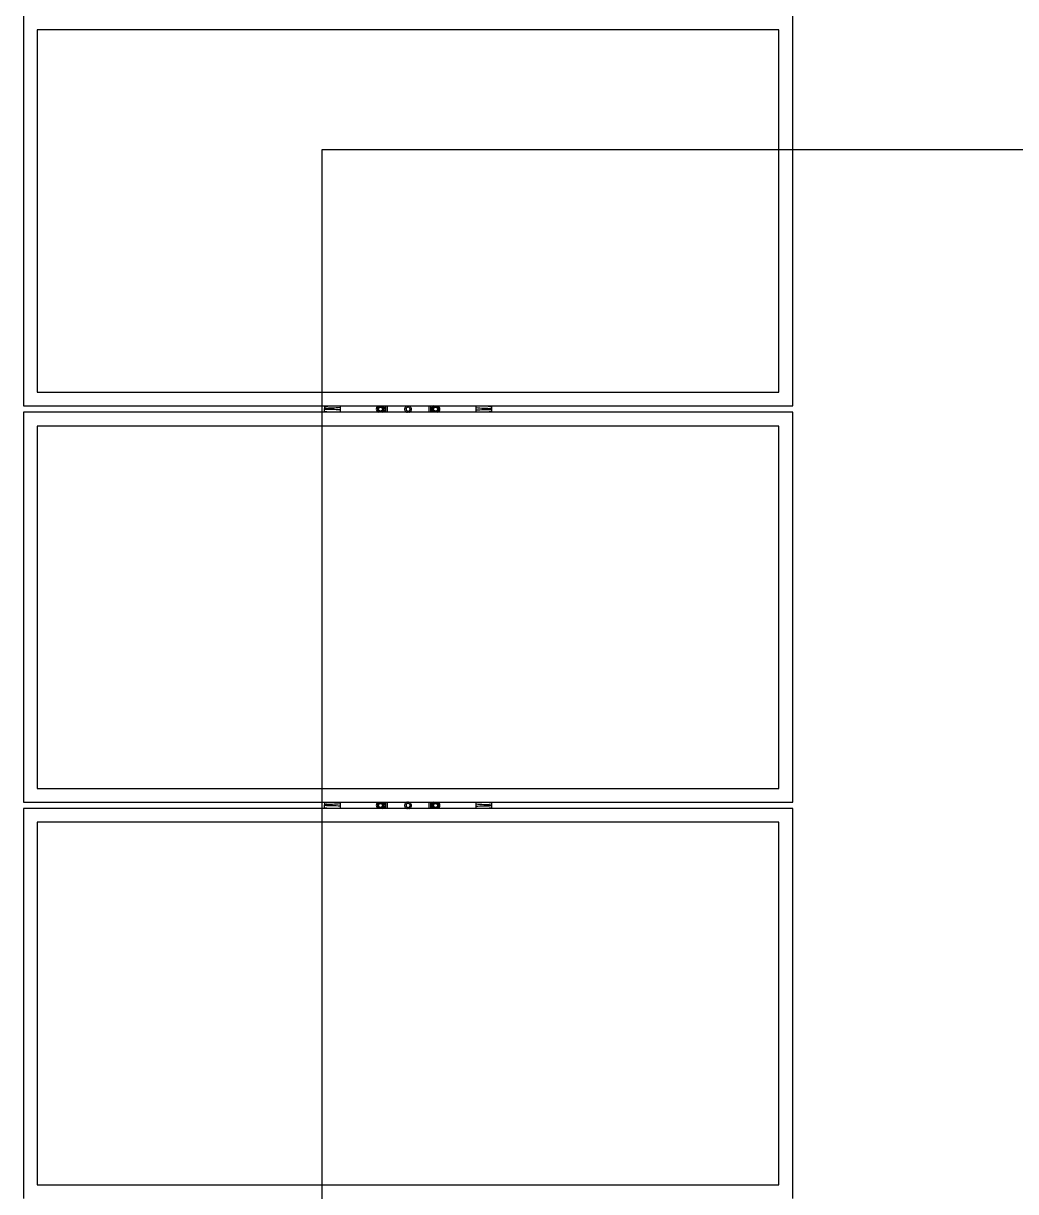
# Model space of a CAD drawing. Header units: feet. Extents: x -21 to 5170, y -254 to 1413.
# Drawn here: x 3142.2 to 3257.7, y 194.2 to 330.3 of the extents above; entities that cross this region are included whole.
import ezdxf

# ---------------------------------------------------------------- set-up
doc = ezdxf.new("R2010")
doc.units = ezdxf.units.FT
doc.header["$MEASUREMENT"] = 0
doc.layers.add('E-ARRY-TABL', color=9, linetype='Continuous')
doc.layers.add('G-NPLT', color=67, linetype='Continuous', plot=False)

msp = doc.modelspace()

# ---------------------------------------------------------------- linework, layer by layer
at = {"layer": 'E-ARRY-TABL'}
for p, q in [((3142.18169, 331.117), (3142.18169, 285.70621)), ((3231.72152, 285.70621), (3231.72152, 331.117)), ((3230.11932, 329.5148), (3143.78389, 329.5148)), ((3143.78389, 329.5148), (3143.78389, 287.3084)), ((3230.11932, 287.3084), (3230.11932, 329.5148)), ((3143.78389, 287.3084), (3230.11932, 287.3084)), ((3142.18169, 285.70621), (3231.72152, 285.70621)), ((3177.22399, 285.62658), (3177.81004, 285.70621)), ((3183.41318, 285.69823), (3183.42194, 285.70621)), ((3183.78786, 285.70621), (3183.91644, 285.63159)), ((3183.92574, 285.70621), (3183.95171, 285.69237)), ((3189.82434, 285.70043), (3189.83072, 285.70621)), ((3196.09317, 285.70621), (3196.67922, 285.62658)), ((3142.18169, 284.97377), (3142.18169, 239.56298)), ((3231.72152, 284.97377), (3142.18169, 284.97377)), ((3177.81076, 284.97377), (3177.22399, 285.0534)), ((3184.08125, 284.98175), (3184.07249, 284.97377)), ((3189.97746, 284.97377), (3189.94918, 284.98897)), ((3190.11339, 284.97377), (3189.98485, 285.04951)), ((3190.48765, 284.97955), (3190.48127, 284.97377)), ((3196.67922, 285.0534), (3196.09244, 284.97377)), ((3231.72152, 239.56298), (3231.72152, 284.97377)), ((3143.78389, 283.37158), (3143.78389, 241.16518)), ((3230.11932, 283.37158), (3143.78389, 283.37158)), ((3230.11932, 241.16518), (3230.11932, 283.37158)), ((3143.78389, 241.16518), (3230.11932, 241.16518)), ((3142.18169, 239.56298), (3231.72152, 239.56298)), ((3177.22399, 239.48336), (3177.81004, 239.56298)), ((3183.41318, 239.55501), (3183.42194, 239.56298)), ((3183.78786, 239.56298), (3183.91644, 239.48837)), ((3183.92574, 239.56298), (3183.95171, 239.54915)), ((3189.82434, 239.55721), (3189.83072, 239.56298)), ((3196.09317, 239.56298), (3196.67922, 239.48336)), ((3142.18169, 238.83055), (3142.18169, 193.41976)), ((3231.72152, 238.83055), (3142.18169, 238.83055)), ((3177.81076, 238.83055), (3177.22399, 238.91018)), ((3184.08125, 238.83853), (3184.07249, 238.83055)), ((3189.97746, 238.83055), (3189.94918, 238.84575)), ((3190.11339, 238.83055), (3189.98485, 238.90629)), ((3190.48765, 238.83632), (3190.48127, 238.83055)), ((3196.67922, 238.91018), (3196.09244, 238.83055)), ((3231.72152, 193.41976), (3231.72152, 238.83055)), ((3143.78389, 237.22836), (3143.78389, 195.02196)), ((3230.11932, 237.22836), (3143.78389, 237.22836)), ((3230.11932, 195.02196), (3230.11932, 237.22836)), ((3143.78389, 195.02196), (3230.11932, 195.02196))]:
    msp.add_line(p, q, dxfattribs=at)
for centre, radius in [((3183.74721, 285.33999), 0.33715), ((3183.74721, 285.33999), 0.24051), ((3183.74721, 285.33999), 0.22889), ((3190.15599, 285.33999), 0.33715), ((3190.15599, 285.33999), 0.24051), ((3190.15599, 285.33999), 0.22889), ((3183.74721, 239.19677), 0.33715), ((3183.74721, 239.19677), 0.24051), ((3190.15599, 239.19677), 0.33715), ((3190.15599, 239.19677), 0.24051), ((3183.74721, 239.19677), 0.22889), ((3190.15599, 239.19677), 0.22889)]:
    msp.add_circle(centre, radius, dxfattribs=at)
for centre, radius, start, end in [((3183.74721, 285.33999), 0.48981, 132.9975613, 228.3883683), ((3183.74721, 285.33999), 0.40742, 115.9892336, 244.0107664), ((3183.74721, 285.33999), 0.40742, 295.9892336, 59.8725613), ((3183.74721, 285.33999), 0.48981, 312.9975613, 48.3883881), ((3190.15599, 285.33999), 0.48981, 132.6184959, 228.3883683), ((3190.15599, 285.33999), 0.40742, 115.9892336, 239.4934959), ((3190.15599, 285.33999), 0.40742, 295.9892336, 64.0107664), ((3190.15599, 285.33999), 0.48981, 312.6184959, 48.3883881), ((3183.74721, 239.19677), 0.48981, 132.9975613, 228.3883683), ((3183.74721, 239.19677), 0.40742, 115.9892336, 244.0107664), ((3183.74721, 239.19677), 0.40742, 295.9892336, 59.8725613), ((3183.74721, 239.19677), 0.48981, 312.9975613, 48.3883881), ((3190.15599, 239.19677), 0.48981, 132.6184959, 228.3883683), ((3190.15599, 239.19677), 0.40742, 115.9892336, 239.4934959), ((3190.15599, 239.19677), 0.40742, 295.9892336, 64.0107664), ((3190.15599, 239.19677), 0.48981, 312.6184959, 48.3883881)]:
    msp.add_arc(centre, radius, start, end, dxfattribs=at)
for points, knots in [([(3177.22399, 285.70621), (3177.22399, 285.69773), (3177.22399, 285.65606), (3177.22399, 285.63965), (3177.22399, 285.62658)], [0, 0, 0, 0, 0.203251759, 1, 1, 1, 1]), ([(3179.05982, 285.70621), (3179.06017, 285.69371), (3179.06096, 285.66542), (3179.06173, 285.60017), (3179.06187, 285.54362), (3179.06194, 285.51552)], [0, 0, 0, 0, 0.284877006, 0.644722971, 1, 1, 1, 1]), ([(3183.57929, 285.63234), (3183.58329, 285.63464), (3183.62671, 285.65958), (3183.66926, 285.68402), (3183.70788, 285.70621)], [0, 0, 0, 0, 0.09219659, 1, 1, 1, 1]), ([(3184.31466, 285.70621), (3184.31488, 285.67765), (3184.31673, 285.43352), (3184.3154, 285.18937), (3184.31422, 284.97377)], [0, 0, 0, 0, 0.116959652, 1, 1, 1, 1]), ([(3184.54293, 284.97377), (3184.54374, 285.18984), (3184.54466, 285.43399), (3184.54319, 285.67812), (3184.54302, 285.70621)], [0, 0, 0, 0, 0.88496735, 1, 1, 1, 1]), ([(3186.88048, 285.70621), (3186.86091, 285.70396), (3186.79784, 285.69674), (3186.70279, 285.64136), (3186.61148, 285.548), (3186.55847, 285.42806), (3186.55014, 285.29874), (3186.58709, 285.17425), (3186.66491, 285.07002), (3186.7647, 284.99751), (3186.84069, 284.98095), (3186.87362, 284.97377)], [0, 0, 0, 0, 0.055467135, 0.178740105, 0.301068238, 0.422074784, 0.541486052, 0.660550552, 0.781493861, 0.905315943, 1, 1, 1, 1]), ([(3187.34529, 285.29727), (3187.34598, 285.33967), (3187.34737, 285.42477), (3187.2933, 285.54465), (3187.20394, 285.63895), (3187.10769, 285.69598), (3187.04287, 285.70371), (3187.02199, 285.70621)], [0, 0, 0, 0, 0.218328363, 0.43818827, 0.662256444, 0.89122321, 1, 1, 1, 1]), ([(3189.36014, 285.70621), (3189.35946, 285.48689), (3189.35871, 285.24274), (3189.35998, 284.99861), (3189.36011, 284.97377)], [0, 0, 0, 0, 0.898277382, 1, 1, 1, 1]), ([(3189.58853, 284.97377), (3189.58834, 284.99911), (3189.58646, 285.24324), (3189.5878, 285.48739), (3189.589, 285.70621)], [0, 0, 0, 0, 0.10376783, 1, 1, 1, 1]), ([(3189.99001, 285.63345), (3189.99403, 285.63572), (3190.03746, 285.66029), (3190.08002, 285.68436), (3190.11864, 285.70621)], [0, 0, 0, 0, 0.092516545, 1, 1, 1, 1]), ([(3190.1986, 285.70621), (3190.2275, 285.68918), (3190.26986, 285.66422), (3190.31333, 285.6386), (3190.32714, 285.63047)], [0, 0, 0, 0, 0.682346465, 1, 1, 1, 1]), ([(3194.84347, 285.70621), (3194.84327, 285.70118), (3194.84247, 285.68102), (3194.84158, 285.61777), (3194.84137, 285.54979), (3194.84127, 285.51552)], [0, 0, 0, 0, 0.141530855, 0.567144679, 1, 1, 1, 1]), ([(3196.67922, 285.62658), (3196.67922, 285.6403), (3196.67922, 285.65684), (3196.67922, 285.69901), (3196.67922, 285.70621)], [0, 0, 0, 0, 0.829245832, 1, 1, 1, 1]), ([(3177.22399, 285.62658), (3177.22399, 285.61165), (3177.22399, 285.58348), (3177.22399, 285.5515), (3177.22399, 285.52526), (3177.22399, 285.48181), (3177.22399, 285.4429), (3177.22399, 285.42057), (3177.22399, 285.41822)], [0, 0, 0, 0, 0.336781761, 0.635414469, 0.762435252, 0.874639399, 0.986817621, 1, 1, 1, 1]), ([(3179.06194, 285.51552), (3178.75585, 285.49515), (3178.14374, 285.4544), (3177.53055, 285.43028), (3177.22399, 285.41822)], [0, 0, 0, 0, 0.500050032, 1, 1, 1, 1]), ([(3177.22399, 285.31019), (3177.22399, 285.31341), (3177.22399, 285.31797), (3177.22399, 285.32519), (3177.22399, 285.32966), (3177.22399, 285.33328), (3177.22399, 285.33473), (3177.22399, 285.33762), (3177.22399, 285.34239), (3177.22399, 285.34904), (3177.22399, 285.35761), (3177.22399, 285.37118), (3177.22399, 285.3917), (3177.22399, 285.40852), (3177.22399, 285.41822)], [0, 0, 0, 0, 0.088792677, 0.125266565, 0.198196576, 0.211434953, 0.224673296, 0.237911626, 0.290864967, 0.355531486, 0.42020743, 0.526263413, 0.726625991, 1, 1, 1, 1]), ([(3179.06172, 285.26155), (3178.75555, 285.27229), (3178.14327, 285.29376), (3177.5304, 285.30471), (3177.22399, 285.31019)], [0, 0, 0, 0, 0.500036901, 1, 1, 1, 1]), ([(3177.22399, 285.0534), (3177.22399, 285.05845), (3177.22399, 285.08795), (3177.22399, 285.11445), (3177.22399, 285.16014), (3177.22399, 285.20207), (3177.22399, 285.25329), (3177.22399, 285.29105), (3177.22399, 285.31019)], [0, 0, 0, 0, 0.104408076, 0.610092505, 0.713229006, 0.816381409, 0.906958044, 1, 1, 1, 1]), ([(3177.22399, 285.0534), (3177.22399, 285.03968), (3177.22399, 285.02314), (3177.22399, 284.98097), (3177.22399, 284.97377)], [0, 0, 0, 0, 0.829245833, 1, 1, 1, 1]), ([(3179.06172, 285.26155), (3179.06183, 285.23301), (3179.06206, 285.17161), (3179.06176, 285.08576), (3179.06101, 285.01531), (3179.06017, 284.9862), (3179.05981, 284.97377)], [0, 0, 0, 0, 0.237682332, 0.511297981, 0.791460281, 1, 1, 1, 1]), ([(3179.06194, 285.51552), (3179.06186, 285.47621), (3179.06176, 285.42921), (3179.06148, 285.37383), (3179.06143, 285.34892), (3179.06142, 285.32785), (3179.06148, 285.31258), (3179.06149, 285.30161), (3179.06157, 285.2856), (3179.06166, 285.27064), (3179.06172, 285.26155)], [0, 0, 0, 0, 0.473900563, 0.566584192, 0.646097342, 0.765289978, 0.812851893, 0.824688911, 0.893504587, 1, 1, 1, 1]), ([(3183.40963, 285.14609), (3183.4097, 285.1777), (3183.40985, 285.2415), (3183.40999, 285.30746), (3183.41007, 285.34074)], [0, 0, 0, 0, 0.495457963, 1, 1, 1, 1]), ([(3183.57799, 285.04839), (3183.53383, 285.07401), (3183.47683, 285.10709), (3183.42199, 285.13892), (3183.40963, 285.14609)], [0, 0, 0, 0, 0.774619327, 1, 1, 1, 1]), ([(3183.41007, 285.34074), (3183.41008, 285.34536), (3183.41022, 285.41109), (3183.41037, 285.4755), (3183.4105, 285.53539)], [0, 0, 0, 0, 0.070220322, 1, 1, 1, 1]), ([(3183.4105, 285.53539), (3183.43791, 285.55114), (3183.49324, 285.58292), (3183.55043, 285.61577), (3183.57929, 285.63234)], [0, 0, 0, 0, 0.495457963, 1, 1, 1, 1]), ([(3183.70656, 284.97377), (3183.6777, 284.99052), (3183.63533, 285.01511), (3183.59185, 285.04034), (3183.57799, 285.04839)], [0, 0, 0, 0, 0.681174188, 1, 1, 1, 1]), ([(3183.91514, 285.04764), (3183.91113, 285.04534), (3183.86772, 285.0204), (3183.82517, 284.99596), (3183.78654, 284.97377)], [0, 0, 0, 0, 0.09219659, 1, 1, 1, 1]), ([(3184.08393, 285.14459), (3184.05652, 285.12884), (3184.00119, 285.09706), (3183.94399, 285.06421), (3183.91514, 285.04764)], [0, 0, 0, 0, 0.495457963, 1, 1, 1, 1]), ([(3183.91644, 285.63159), (3183.93029, 285.62355), (3183.98726, 285.59049), (3184.04278, 285.55827), (3184.08479, 285.53389)], [0, 0, 0, 0, 0.243165711, 1, 1, 1, 1]), ([(3184.08436, 285.33924), (3184.08435, 285.33462), (3184.0842, 285.26889), (3184.08406, 285.20448), (3184.08393, 285.14459)], [0, 0, 0, 0, 0.070220322, 1, 1, 1, 1]), ([(3184.08479, 285.53389), (3184.08472, 285.50228), (3184.08458, 285.43848), (3184.08443, 285.37252), (3184.08436, 285.33924)], [0, 0, 0, 0, 0.495457963, 1, 1, 1, 1]), ([(3187.18333, 285.39222), (3187.18668, 285.36576), (3187.19236, 285.32096), (3187.17497, 285.25064), (3187.13953, 285.18731), (3187.0787, 285.13405), (3187.0039, 285.10367), (3186.92284, 285.09962), (3186.84486, 285.1227), (3186.77917, 285.17014), (3186.73294, 285.23629), (3186.71095, 285.31412), (3186.71585, 285.39511), (3186.73697, 285.44517), (3186.76554, 285.49002), (3186.8018, 285.5301), (3186.87259, 285.56873), (3186.95248, 285.58206), (3187.03271, 285.56815), (3187.10314, 285.52842), (3187.15819, 285.46826), (3187.17496, 285.41752), (3187.18333, 285.39222)], [0, 0, 0, 0, 0.05318276, 0.090051856, 0.143930989, 0.197508132, 0.250693831, 0.303997406, 0.357752004, 0.411588514, 0.465007081, 0.518157859, 0.571608056, 0.625348022, 0.625461196, 0.679189914, 0.732471661, 0.785668797, 0.839276455, 0.893156273, 0.946740624, 1, 1, 1, 1]), ([(3187.04375, 284.97377), (3187.08359, 284.98617), (3187.16516, 285.01154), (3187.26371, 285.09705), (3187.326, 285.19732), (3187.33974, 285.26849), (3187.34529, 285.29727)], [0, 0, 0, 0, 0.263744587, 0.540159175, 0.814036973, 1, 1, 1, 1]), ([(3189.81714, 285.14833), (3189.81742, 285.17994), (3189.81798, 285.24374), (3189.81857, 285.30969), (3189.81886, 285.34297)], [0, 0, 0, 0, 0.495457963, 1, 1, 1, 1]), ([(3189.98485, 285.04951), (3189.97105, 285.05764), (3189.91429, 285.09108), (3189.85899, 285.12367), (3189.81714, 285.14833)], [0, 0, 0, 0, 0.243165711, 1, 1, 1, 1]), ([(3189.81886, 285.34297), (3189.8189, 285.34759), (3189.81948, 285.41332), (3189.82005, 285.47773), (3189.82058, 285.53762)], [0, 0, 0, 0, 0.070220322, 1, 1, 1, 1]), ([(3189.82058, 285.53762), (3189.8481, 285.55318), (3189.90363, 285.58459), (3189.96104, 285.61706), (3189.99001, 285.63345)], [0, 0, 0, 0, 0.495457963, 1, 1, 1, 1]), ([(3190.32198, 285.04653), (3190.31796, 285.04426), (3190.27453, 285.01969), (3190.23197, 284.99562), (3190.19335, 284.97377)], [0, 0, 0, 0, 0.092516545, 1, 1, 1, 1]), ([(3190.49141, 285.14236), (3190.46389, 285.1268), (3190.40836, 285.09539), (3190.35095, 285.06292), (3190.32198, 285.04653)], [0, 0, 0, 0, 0.495457963, 1, 1, 1, 1]), ([(3190.32714, 285.63047), (3190.37113, 285.60455), (3190.42791, 285.57109), (3190.48254, 285.53891), (3190.49485, 285.53165)], [0, 0, 0, 0, 0.774619327, 1, 1, 1, 1]), ([(3190.49313, 285.33701), (3190.49309, 285.33239), (3190.49251, 285.26666), (3190.49194, 285.20225), (3190.49141, 285.14236)], [0, 0, 0, 0, 0.070220322, 1, 1, 1, 1]), ([(3190.49485, 285.53165), (3190.49457, 285.50004), (3190.49401, 285.43624), (3190.49342, 285.37029), (3190.49313, 285.33701)], [0, 0, 0, 0, 0.495457963, 1, 1, 1, 1]), ([(3194.84149, 285.26155), (3194.84137, 285.22852), (3194.84112, 285.15739), (3194.84162, 285.06293), (3194.84246, 284.99891), (3194.84326, 284.97879), (3194.84346, 284.97377)], [0, 0, 0, 0, 0.272878633, 0.587618909, 0.897093641, 1, 1, 1, 1]), ([(3194.84127, 285.51552), (3194.84135, 285.47621), (3194.84145, 285.42921), (3194.84173, 285.37383), (3194.84178, 285.34892), (3194.84179, 285.32785), (3194.84172, 285.31258), (3194.84172, 285.30161), (3194.84163, 285.2856), (3194.84154, 285.27064), (3194.84149, 285.26155)], [0, 0, 0, 0, 0.473900563, 0.566584192, 0.646097342, 0.765289978, 0.812851893, 0.824688911, 0.893504587, 1, 1, 1, 1]), ([(3194.84127, 285.51552), (3195.14736, 285.49515), (3195.75947, 285.4544), (3196.37266, 285.43028), (3196.67922, 285.41822)], [0, 0, 0, 0, 0.500050032, 1, 1, 1, 1]), ([(3194.84149, 285.26155), (3195.14766, 285.27229), (3195.75994, 285.29376), (3196.37281, 285.30471), (3196.67922, 285.31019)], [0, 0, 0, 0, 0.500036901, 1, 1, 1, 1]), ([(3196.67922, 285.62658), (3196.67922, 285.61151), (3196.67922, 285.58169), (3196.67922, 285.5527), (3196.67922, 285.51811), (3196.67922, 285.47207), (3196.67922, 285.43541), (3196.67922, 285.41822)], [0, 0, 0, 0, 0.332265312, 0.657491515, 0.788304514, 0.900705037, 1, 1, 1, 1]), ([(3196.67922, 285.41822), (3196.67922, 285.40491), (3196.67922, 285.38643), (3196.67922, 285.3661), (3196.67922, 285.35811), (3196.67922, 285.35013), (3196.67922, 285.34282), (3196.67922, 285.33617), (3196.67922, 285.33451), (3196.67922, 285.33218), (3196.67922, 285.32919), (3196.67922, 285.32388), (3196.67922, 285.31753), (3196.67922, 285.31254), (3196.67922, 285.31019)], [0, 0, 0, 0, 0.378460386, 0.525059812, 0.561520365, 0.597982148, 0.743875857, 0.762193155, 0.780422606, 0.789537342, 0.825996993, 0.862456604, 0.935401836, 1, 1, 1, 1]), ([(3196.67922, 285.31019), (3196.67922, 285.29149), (3196.67922, 285.25157), (3196.67922, 285.19862), (3196.67922, 285.15517), (3196.67922, 285.12822), (3196.67922, 285.09648), (3196.67922, 285.06815), (3196.67922, 285.0534)], [0, 0, 0, 0, 0.090987099, 0.194222261, 0.297480686, 0.412851507, 0.694273649, 1, 1, 1, 1]), ([(3196.67922, 284.97377), (3196.67922, 284.98225), (3196.67922, 285.02392), (3196.67922, 285.04033), (3196.67922, 285.0534)], [0, 0, 0, 0, 0.203251759, 1, 1, 1, 1]), ([(3177.22399, 239.56298), (3177.22399, 239.55451), (3177.22399, 239.51283), (3177.22399, 239.49643), (3177.22399, 239.48336)], [0, 0, 0, 0, 0.203251759, 1, 1, 1, 1]), ([(3177.22399, 239.48336), (3177.22399, 239.46843), (3177.22399, 239.44026), (3177.22399, 239.40827), (3177.22399, 239.38204), (3177.22399, 239.33859), (3177.22399, 239.29968), (3177.22399, 239.27735), (3177.22399, 239.275)], [0, 0, 0, 0, 0.336781761, 0.635414469, 0.762435252, 0.874639399, 0.986817621, 1, 1, 1, 1]), ([(3179.05982, 239.56298), (3179.06017, 239.55048), (3179.06096, 239.52219), (3179.06173, 239.45695), (3179.06187, 239.4004), (3179.06194, 239.3723)], [0, 0, 0, 0, 0.284877006, 0.644722971, 1, 1, 1, 1]), ([(3183.4105, 239.39217), (3183.43791, 239.40791), (3183.49324, 239.43969), (3183.55043, 239.47254), (3183.57929, 239.48912)], [0, 0, 0, 0, 0.495457963, 1, 1, 1, 1]), ([(3183.57929, 239.48912), (3183.58329, 239.49142), (3183.62671, 239.51636), (3183.66926, 239.5408), (3183.70788, 239.56298)], [0, 0, 0, 0, 0.09219659, 1, 1, 1, 1]), ([(3183.91644, 239.48837), (3183.93029, 239.48033), (3183.98726, 239.44727), (3184.04278, 239.41505), (3184.08479, 239.39067)], [0, 0, 0, 0, 0.243165711, 1, 1, 1, 1]), ([(3184.31466, 239.56298), (3184.31488, 239.53443), (3184.31673, 239.2903), (3184.3154, 239.04615), (3184.31422, 238.83055)], [0, 0, 0, 0, 0.116959652, 1, 1, 1, 1]), ([(3184.54293, 238.83055), (3184.54374, 239.04662), (3184.54466, 239.29077), (3184.54319, 239.5349), (3184.54302, 239.56298)], [0, 0, 0, 0, 0.88496735, 1, 1, 1, 1]), ([(3186.88048, 239.56298), (3186.86091, 239.56074), (3186.79784, 239.55351), (3186.70279, 239.49814), (3186.61148, 239.40478), (3186.55847, 239.28484), (3186.55014, 239.15551), (3186.58709, 239.03103), (3186.66491, 238.92679), (3186.7647, 238.85429), (3186.84069, 238.83773), (3186.87362, 238.83055)], [0, 0, 0, 0, 0.055467135, 0.178740105, 0.301068238, 0.422074784, 0.541486052, 0.660550552, 0.781493861, 0.905315943, 1, 1, 1, 1]), ([(3187.18333, 239.249), (3187.18668, 239.22254), (3187.19236, 239.17773), (3187.17497, 239.10741), (3187.13953, 239.04409), (3187.0787, 238.99083), (3187.0039, 238.96045), (3186.92284, 238.95639), (3186.84486, 238.97948), (3186.77917, 239.02692), (3186.73294, 239.09306), (3186.71095, 239.17089), (3186.71585, 239.25189), (3186.73697, 239.30195), (3186.76554, 239.3468), (3186.8018, 239.38688), (3186.87259, 239.42551), (3186.95248, 239.43883), (3187.03271, 239.42493), (3187.10314, 239.3852), (3187.15819, 239.32504), (3187.17496, 239.27429), (3187.18333, 239.249)], [0, 0, 0, 0, 0.05318276, 0.090051856, 0.143930989, 0.197508132, 0.250693831, 0.303997406, 0.357752004, 0.411588514, 0.465007081, 0.518157859, 0.571608056, 0.625348022, 0.625461196, 0.679189914, 0.732471661, 0.785668797, 0.839276455, 0.893156273, 0.946740624, 1, 1, 1, 1]), ([(3187.34529, 239.15405), (3187.34598, 239.19645), (3187.34737, 239.28154), (3187.2933, 239.40143), (3187.20394, 239.49572), (3187.10769, 239.55276), (3187.04287, 239.56049), (3187.02199, 239.56298)], [0, 0, 0, 0, 0.218328363, 0.43818827, 0.662256444, 0.89122321, 1, 1, 1, 1]), ([(3189.36014, 239.56298), (3189.35946, 239.34367), (3189.35871, 239.09952), (3189.35998, 238.85539), (3189.36011, 238.83055)], [0, 0, 0, 0, 0.898277382, 1, 1, 1, 1]), ([(3189.58853, 238.83055), (3189.58834, 238.85588), (3189.58646, 239.10001), (3189.5878, 239.34417), (3189.589, 239.56298)], [0, 0, 0, 0, 0.10376783, 1, 1, 1, 1]), ([(3189.82058, 239.39439), (3189.8481, 239.40996), (3189.90363, 239.44137), (3189.96104, 239.47384), (3189.99001, 239.49022)], [0, 0, 0, 0, 0.495457963, 1, 1, 1, 1]), ([(3189.99001, 239.49022), (3189.99403, 239.4925), (3190.03746, 239.51706), (3190.08002, 239.54114), (3190.11864, 239.56298)], [0, 0, 0, 0, 0.092516545, 1, 1, 1, 1]), ([(3190.1986, 239.56298), (3190.2275, 239.54595), (3190.26986, 239.52099), (3190.31333, 239.49538), (3190.32714, 239.48724)], [0, 0, 0, 0, 0.682346465, 1, 1, 1, 1]), ([(3190.32714, 239.48724), (3190.37113, 239.46133), (3190.42791, 239.42787), (3190.48254, 239.39569), (3190.49485, 239.38843)], [0, 0, 0, 0, 0.774619327, 1, 1, 1, 1]), ([(3194.84347, 239.56298), (3194.84327, 239.55795), (3194.84247, 239.5378), (3194.84158, 239.47454), (3194.84137, 239.40657), (3194.84127, 239.3723)], [0, 0, 0, 0, 0.141530855, 0.567144679, 1, 1, 1, 1]), ([(3196.67922, 239.48336), (3196.67922, 239.49708), (3196.67922, 239.51362), (3196.67922, 239.55578), (3196.67922, 239.56298)], [0, 0, 0, 0, 0.829245832, 1, 1, 1, 1]), ([(3196.67922, 239.48336), (3196.67922, 239.46829), (3196.67922, 239.43847), (3196.67922, 239.40948), (3196.67922, 239.37488), (3196.67922, 239.32884), (3196.67922, 239.29219), (3196.67922, 239.275)], [0, 0, 0, 0, 0.332265312, 0.657491515, 0.788304514, 0.900705037, 1, 1, 1, 1]), ([(3179.06194, 239.3723), (3178.75585, 239.35192), (3178.14374, 239.31118), (3177.53055, 239.28706), (3177.22399, 239.275)], [0, 0, 0, 0, 0.500050032, 1, 1, 1, 1]), ([(3177.22399, 239.16697), (3177.22399, 239.17019), (3177.22399, 239.17474), (3177.22399, 239.18197), (3177.22399, 239.18643), (3177.22399, 239.19006), (3177.22399, 239.1915), (3177.22399, 239.1944), (3177.22399, 239.19917), (3177.22399, 239.20581), (3177.22399, 239.21439), (3177.22399, 239.22795), (3177.22399, 239.24847), (3177.22399, 239.26529), (3177.22399, 239.275)], [0, 0, 0, 0, 0.088792677, 0.125266565, 0.198196576, 0.211434953, 0.224673296, 0.237911626, 0.290864967, 0.355531486, 0.42020743, 0.526263413, 0.726625991, 1, 1, 1, 1]), ([(3179.06172, 239.11833), (3178.75555, 239.12907), (3178.14327, 239.15053), (3177.5304, 239.16149), (3177.22399, 239.16697)], [0, 0, 0, 0, 0.500036901, 1, 1, 1, 1]), ([(3177.22399, 238.91018), (3177.22399, 238.91523), (3177.22399, 238.94473), (3177.22399, 238.97123), (3177.22399, 239.01692), (3177.22399, 239.05884), (3177.22399, 239.11007), (3177.22399, 239.14783), (3177.22399, 239.16697)], [0, 0, 0, 0, 0.104408076, 0.610092505, 0.713229006, 0.816381409, 0.906958044, 1, 1, 1, 1]), ([(3177.22399, 238.91018), (3177.22399, 238.89646), (3177.22399, 238.87991), (3177.22399, 238.83775), (3177.22399, 238.83055)], [0, 0, 0, 0, 0.829245833, 1, 1, 1, 1]), ([(3179.06172, 239.11833), (3179.06183, 239.08979), (3179.06206, 239.02839), (3179.06176, 238.94254), (3179.06101, 238.87208), (3179.06017, 238.84297), (3179.05981, 238.83055)], [0, 0, 0, 0, 0.237682332, 0.511297981, 0.791460281, 1, 1, 1, 1]), ([(3179.06194, 239.3723), (3179.06186, 239.33299), (3179.06176, 239.28599), (3179.06148, 239.23061), (3179.06143, 239.2057), (3179.06142, 239.18463), (3179.06148, 239.16935), (3179.06149, 239.15839), (3179.06157, 239.14237), (3179.06166, 239.12742), (3179.06172, 239.11833)], [0, 0, 0, 0, 0.473900563, 0.566584192, 0.646097342, 0.765289978, 0.812851893, 0.824688911, 0.893504587, 1, 1, 1, 1]), ([(3183.40963, 239.00287), (3183.4097, 239.03448), (3183.40985, 239.09828), (3183.40999, 239.16424), (3183.41007, 239.19752)], [0, 0, 0, 0, 0.495457963, 1, 1, 1, 1]), ([(3183.57799, 238.90516), (3183.53383, 238.93079), (3183.47683, 238.96387), (3183.42199, 238.99569), (3183.40963, 239.00287)], [0, 0, 0, 0, 0.774619327, 1, 1, 1, 1]), ([(3183.41007, 239.19752), (3183.41008, 239.20213), (3183.41022, 239.26786), (3183.41037, 239.33228), (3183.4105, 239.39217)], [0, 0, 0, 0, 0.070220322, 1, 1, 1, 1]), ([(3183.70656, 238.83055), (3183.6777, 238.8473), (3183.63533, 238.87189), (3183.59185, 238.89712), (3183.57799, 238.90516)], [0, 0, 0, 0, 0.681174188, 1, 1, 1, 1]), ([(3183.91514, 238.90441), (3183.91113, 238.90212), (3183.86772, 238.87718), (3183.82517, 238.85274), (3183.78654, 238.83055)], [0, 0, 0, 0, 0.09219659, 1, 1, 1, 1]), ([(3184.08393, 239.00137), (3184.05652, 238.98562), (3184.00119, 238.95384), (3183.94399, 238.92099), (3183.91514, 238.90441)], [0, 0, 0, 0, 0.495457963, 1, 1, 1, 1]), ([(3184.08436, 239.19602), (3184.08435, 239.1914), (3184.0842, 239.12567), (3184.08406, 239.06126), (3184.08393, 239.00137)], [0, 0, 0, 0, 0.070220322, 1, 1, 1, 1]), ([(3184.08479, 239.39067), (3184.08472, 239.35906), (3184.08458, 239.29525), (3184.08443, 239.2293), (3184.08436, 239.19602)], [0, 0, 0, 0, 0.495457963, 1, 1, 1, 1]), ([(3187.04375, 238.83055), (3187.08359, 238.84294), (3187.16516, 238.86832), (3187.26371, 238.95383), (3187.326, 239.0541), (3187.33974, 239.12527), (3187.34529, 239.15405)], [0, 0, 0, 0, 0.263744587, 0.540159175, 0.814036973, 1, 1, 1, 1]), ([(3189.81714, 239.0051), (3189.81742, 239.03671), (3189.81798, 239.10052), (3189.81857, 239.16647), (3189.81886, 239.19975)], [0, 0, 0, 0, 0.495457963, 1, 1, 1, 1]), ([(3189.98485, 238.90629), (3189.97105, 238.91442), (3189.91429, 238.94786), (3189.85899, 238.98044), (3189.81714, 239.0051)], [0, 0, 0, 0, 0.243165711, 1, 1, 1, 1]), ([(3189.81886, 239.19975), (3189.8189, 239.20436), (3189.81948, 239.27009), (3189.82005, 239.3345), (3189.82058, 239.39439)], [0, 0, 0, 0, 0.070220322, 1, 1, 1, 1]), ([(3190.32198, 238.90331), (3190.31796, 238.90104), (3190.27453, 238.87647), (3190.23197, 238.8524), (3190.19335, 238.83055)], [0, 0, 0, 0, 0.092516545, 1, 1, 1, 1]), ([(3190.49141, 238.99914), (3190.46389, 238.98358), (3190.40836, 238.95217), (3190.35095, 238.91969), (3190.32198, 238.90331)], [0, 0, 0, 0, 0.495457963, 1, 1, 1, 1]), ([(3190.49313, 239.19379), (3190.49309, 239.18917), (3190.49251, 239.12344), (3190.49194, 239.05903), (3190.49141, 238.99914)], [0, 0, 0, 0, 0.070220322, 1, 1, 1, 1]), ([(3190.49485, 239.38843), (3190.49457, 239.35682), (3190.49401, 239.29302), (3190.49342, 239.22706), (3190.49313, 239.19379)], [0, 0, 0, 0, 0.495457963, 1, 1, 1, 1]), ([(3194.84149, 239.11833), (3194.84137, 239.0853), (3194.84112, 239.01417), (3194.84162, 238.91971), (3194.84246, 238.85569), (3194.84326, 238.83557), (3194.84346, 238.83055)], [0, 0, 0, 0, 0.272878633, 0.587618909, 0.897093641, 1, 1, 1, 1]), ([(3194.84127, 239.3723), (3194.84135, 239.33299), (3194.84145, 239.28599), (3194.84173, 239.23061), (3194.84178, 239.2057), (3194.84179, 239.18463), (3194.84172, 239.16935), (3194.84172, 239.15839), (3194.84163, 239.14237), (3194.84154, 239.12742), (3194.84149, 239.11833)], [0, 0, 0, 0, 0.473900563, 0.566584192, 0.646097342, 0.765289978, 0.812851893, 0.824688911, 0.893504587, 1, 1, 1, 1]), ([(3194.84127, 239.3723), (3195.14736, 239.35192), (3195.75947, 239.31118), (3196.37266, 239.28706), (3196.67922, 239.275)], [0, 0, 0, 0, 0.500050032, 1, 1, 1, 1]), ([(3194.84149, 239.11833), (3195.14766, 239.12907), (3195.75994, 239.15053), (3196.37281, 239.16149), (3196.67922, 239.16697)], [0, 0, 0, 0, 0.500036901, 1, 1, 1, 1]), ([(3196.67922, 239.275), (3196.67922, 239.26168), (3196.67922, 239.24321), (3196.67922, 239.22288), (3196.67922, 239.21489), (3196.67922, 239.20691), (3196.67922, 239.1996), (3196.67922, 239.19295), (3196.67922, 239.19128), (3196.67922, 239.18896), (3196.67922, 239.18597), (3196.67922, 239.18065), (3196.67922, 239.17431), (3196.67922, 239.16931), (3196.67922, 239.16697)], [0, 0, 0, 0, 0.378460386, 0.525059812, 0.561520365, 0.597982148, 0.743875857, 0.762193155, 0.780422606, 0.789537342, 0.825996993, 0.862456604, 0.935401836, 1, 1, 1, 1]), ([(3196.67922, 239.16697), (3196.67922, 239.14826), (3196.67922, 239.10834), (3196.67922, 239.0554), (3196.67922, 239.01195), (3196.67922, 238.98499), (3196.67922, 238.95326), (3196.67922, 238.92493), (3196.67922, 238.91018)], [0, 0, 0, 0, 0.090987099, 0.194222261, 0.297480686, 0.412851507, 0.694273649, 1, 1, 1, 1]), ([(3196.67922, 238.83055), (3196.67922, 238.83902), (3196.67922, 238.8807), (3196.67922, 238.89711), (3196.67922, 238.91018)], [0, 0, 0, 0, 0.203251759, 1, 1, 1, 1])]:
    msp.add_open_spline(points, degree=3, knots=knots, dxfattribs=at)
at = {"layer": 'G-NPLT'}
msp.add_lwpolyline([(3176.95258, 315.58045), (3825.1344, 315.58045), (3825.1344, -144.6313), (3176.95258, -144.6313)], close=True, dxfattribs=at)

doc.saveas('drawing.dxf')
